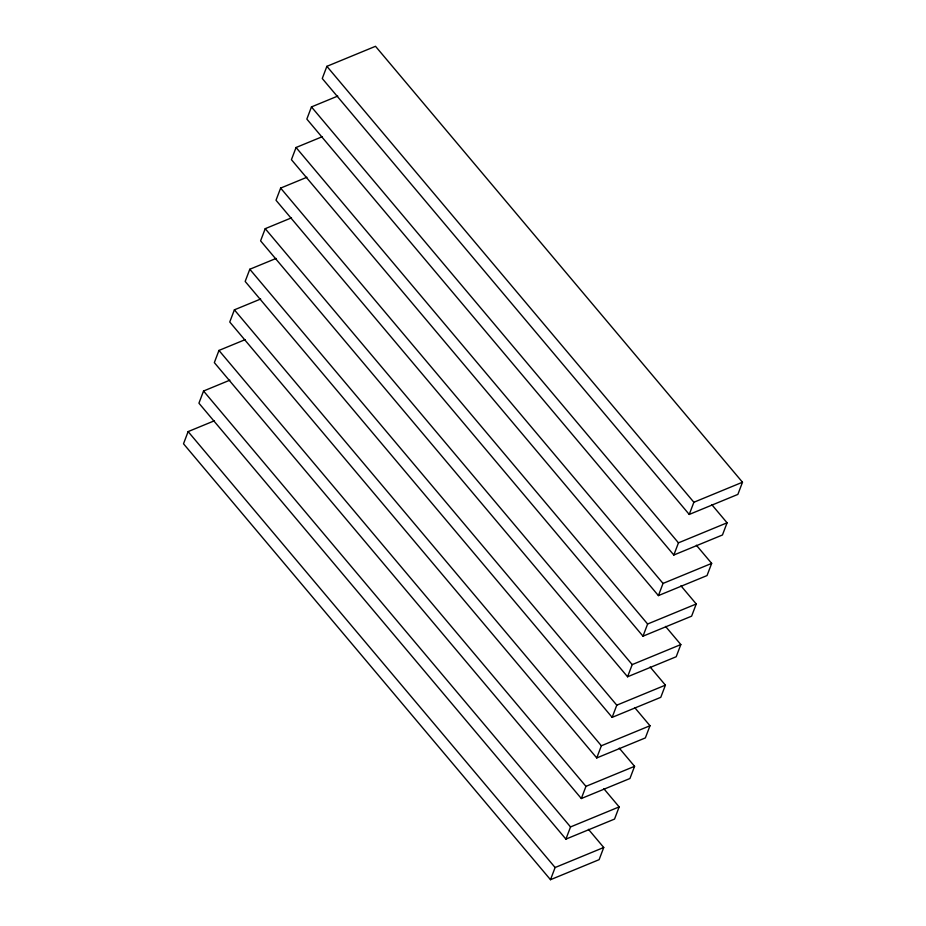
<?xml version="1.0" encoding="UTF-8"?>
<svg xmlns="http://www.w3.org/2000/svg" width="926" height="926" viewBox="0 0 926 926"><rect width="100%" height="100%" fill="white"/><g stroke="black" fill="none" stroke-linecap="round" stroke-linejoin="round"><path stroke-width="1.39" d="M214.415 420.774L188.128 431.597L183.51 443.774L550.495 879.7L599.122 859.664L603.74 847.487L588.45 829.326M229.833 380.181L203.546 391.015L198.928 403.192L565.913 839.118L614.54 819.082L619.158 806.905L603.868 788.744M245.251 339.599L218.964 350.433L214.334 362.61L581.331 798.525L629.946 778.5L634.576 766.323L619.286 748.162M260.669 299.017L234.382 309.84L229.752 322.017L596.749 757.943L645.364 737.906L649.994 725.741L634.704 707.568M276.087 258.435L249.8 269.258L245.17 281.435L612.155 717.361L660.782 697.324L665.412 685.147L650.121 666.986M291.493 217.841L265.218 228.676L260.588 240.853L627.573 676.779L676.2 656.742L680.83 644.565L665.539 626.404M306.911 177.26L280.636 188.094L276.006 200.259L642.991 636.185L691.618 616.16L696.248 603.983L680.957 585.822M322.329 136.678L296.054 147.5L291.424 159.677L658.409 595.603L707.036 575.567L711.666 563.39L696.375 545.229M337.747 96.084L311.46 106.918L306.842 119.095L673.827 555.021L722.454 534.985L727.072 522.808L711.781 504.647M326.878 66.336L322.26 78.513L689.245 514.439L737.872 494.403L742.49 482.226L375.505 46.3L326.878 66.336L693.875 502.262L689.245 514.439M550.495 879.7L555.114 867.523L603.74 847.487M565.913 839.118L570.532 826.941L619.158 806.905M581.331 798.525L585.95 786.359L634.576 766.323M596.749 757.943L601.368 745.766L649.994 725.741M612.155 717.361L616.785 705.184L665.412 685.147M627.573 676.779L632.203 664.602L680.83 644.565M642.991 636.185L647.621 624.008L696.248 603.983M658.409 595.603L663.039 583.426L711.666 563.39M673.827 555.021L678.457 542.844L727.072 522.808M693.875 502.262L742.49 482.226M311.46 106.918L678.457 542.844M296.054 147.5L663.039 583.426M280.636 188.094L647.621 624.008M265.218 228.676L632.203 664.602M249.8 269.258L616.785 705.184M234.382 309.84L601.368 745.766M218.964 350.433L585.95 786.359M203.546 391.015L570.532 826.941M188.128 431.597L555.114 867.523"/></g></svg>
